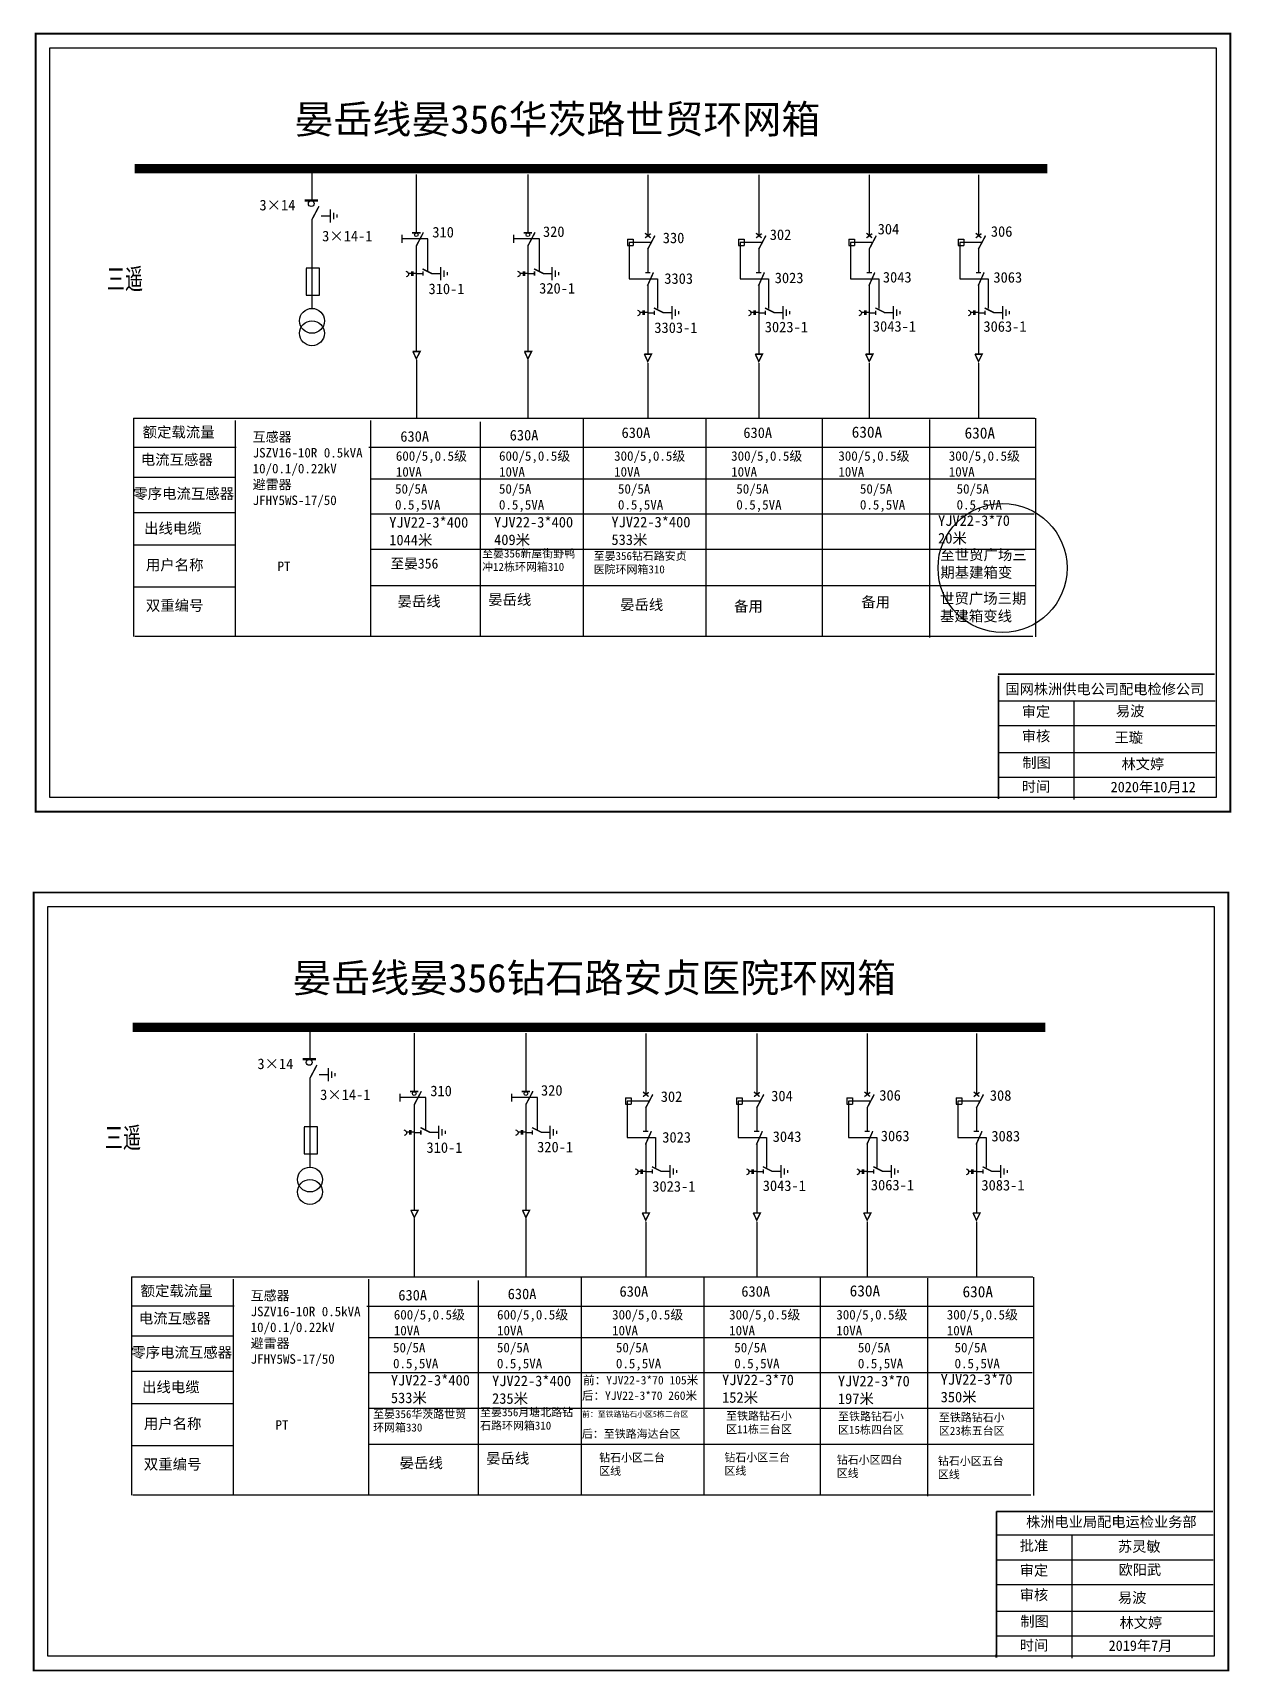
# Model space of a CAD drawing. Extents: x -374 to -258, y -132 to -80.
# Drawn here: x -374.5 to -336.7, y -131.6 to -80 of the extents above; entities that cross this region are included whole.
import ezdxf

# ---------------------------------------------------------------- set-up
doc = ezdxf.new("R2010")
doc.units = 0
doc.header["$LTSCALE"] = 0.774411
doc.linetypes.add('ACAD_ISO02W100', pattern=[15, 12, -3])
doc.linetypes.add('CENTER', pattern=[50.8, 31.75, -6.35, 6.35, -6.35])
doc.layers.get('0').update_dxf_attribs({"linetype": 'CONTINUOUS'})
doc.layers.add('2', color=7, linetype='CONTINUOUS')
doc.layers.add('3', color=7, linetype='CONTINUOUS')
doc.styles.add('hztxt_txtstyle_0.00_0_0', font='simkai.ttf')
doc.styles.add('hztxt_txtstyle_2.70_0_0', font='simkai.ttf', dxfattribs={"height": 2.7})
doc.styles.add('字体', font='', dxfattribs={"height": 2.5})
doc.styles.add('宋体', font='', dxfattribs={"width": 0.65})
doc.styles.get('字体').set_extended_font_data('SimSun')
doc.styles.get('宋体').set_extended_font_data('SimSun')

# ---------------------------------------------------------------- blocks, each defined once
blk = doc.blocks.new('JD')
for points in [[(-2, 0.2), (-2, -0.2), (2, 0.2), (2, -0.2)], [(1, -1.2), (1, -0.8), (-1, -1.2), (-1, -0.8)], [(-0.5, -1.8), (-0.5, -2.2), (0.5, -1.8), (0.5, -2.2)]]:
    blk.add_trace(points)

msp = doc.modelspace()

# ---------------------------------------------------------------- linework, layer by layer
at = {"color": 0}
for p, q in [((-365.689, -84.295), (-365.689, -85.281)), ((-362.393, -84.475), (-362.393, -86.309)), ((-358.878, -84.475), (-358.878, -86.309)), ((-355.101, -84.486), (-355.101, -86.41)), ((-351.604, -84.486), (-351.604, -86.41)), ((-348.125, -84.486), (-348.125, -86.41)), ((-344.682, -84.486), (-344.682, -86.41)), ((-365.684, -85.892), (-365.684, -88.689)), ((-365.389, -85.781), (-365.107, -85.781)), ((-362.393, -86.718), (-362.393, -90.048)), ((-358.878, -86.718), (-358.878, -90.048)), ((-355.741, -86.515), (-355.561, -86.515)), ((-355.741, -86.515), (-355.741, -86.714)), ((-355.741, -86.714), (-355.561, -86.714)), ((-355.561, -86.515), (-355.561, -86.714)), ((-352.243, -86.515), (-352.063, -86.515)), ((-352.243, -86.515), (-352.243, -86.714)), ((-352.243, -86.714), (-352.063, -86.714)), ((-352.063, -86.515), (-352.063, -86.714)), ((-348.764, -86.515), (-348.584, -86.515)), ((-348.764, -86.515), (-348.764, -86.714)), ((-348.764, -86.714), (-348.584, -86.714)), ((-348.584, -86.515), (-348.584, -86.714)), ((-345.321, -86.515), (-345.141, -86.515)), ((-345.321, -86.515), (-345.321, -86.714)), ((-345.321, -86.714), (-345.141, -86.714)), ((-345.141, -86.515), (-345.141, -86.714)), ((-355.101, -86.819), (-355.101, -87.562)), ((-351.604, -86.819), (-351.604, -87.562)), ((-348.125, -86.819), (-348.125, -87.562)), ((-344.682, -86.819), (-344.682, -87.562)), ((-362.393, -87.602), (-362.186, -87.602)), ((-361.915, -87.596), (-361.633, -87.596)), ((-358.878, -87.602), (-358.67, -87.602)), ((-358.4, -87.596), (-358.117, -87.596)), ((-355.101, -87.933), (-355.101, -90.125)), ((-351.604, -87.933), (-351.604, -90.125)), ((-348.125, -87.933), (-348.125, -90.125)), ((-344.682, -87.933), (-344.682, -90.125)), ((-355.101, -88.833), (-354.894, -88.833)), ((-354.623, -88.827), (-354.341, -88.827)), ((-351.604, -88.833), (-351.397, -88.833)), ((-351.126, -88.827), (-350.844, -88.827)), ((-348.125, -88.833), (-347.917, -88.833)), ((-347.647, -88.827), (-347.364, -88.827)), ((-344.682, -88.833), (-344.474, -88.833)), ((-344.204, -88.827), (-343.921, -88.827)), ((-368.071, -93.078), (-371.282, -93.078)), ((-368.083, -94.023), (-371.294, -94.023)), ((-368.083, -95.137), (-371.294, -95.137)), ((-368.095, -96.155), (-371.306, -96.155)), ((-368.083, -97.477), (-371.295, -97.477)), ((-365.753, -111.349), (-365.753, -112.335)), ((-362.457, -111.529), (-362.457, -113.363)), ((-358.942, -111.529), (-358.942, -113.363)), ((-355.165, -111.54), (-355.165, -113.464)), ((-351.668, -111.54), (-351.668, -113.464)), ((-348.189, -111.54), (-348.189, -113.464)), ((-344.745, -111.54), (-344.745, -113.464)), ((-365.748, -112.946), (-365.748, -115.743)), ((-365.453, -112.835), (-365.171, -112.835)), ((-362.457, -113.772), (-362.457, -117.102)), ((-358.942, -113.772), (-358.942, -117.102)), ((-355.804, -113.569), (-355.625, -113.569)), ((-355.804, -113.569), (-355.804, -113.768)), ((-355.804, -113.768), (-355.625, -113.768)), ((-355.625, -113.569), (-355.625, -113.768)), ((-355.165, -113.873), (-355.165, -114.616)), ((-352.307, -113.569), (-352.127, -113.569)), ((-352.307, -113.569), (-352.307, -113.768)), ((-352.307, -113.768), (-352.127, -113.768)), ((-352.127, -113.569), (-352.127, -113.768)), ((-351.668, -113.873), (-351.668, -114.616)), ((-348.828, -113.569), (-348.648, -113.569)), ((-348.828, -113.569), (-348.828, -113.768)), ((-348.828, -113.768), (-348.648, -113.768)), ((-348.648, -113.569), (-348.648, -113.768)), ((-348.189, -113.873), (-348.189, -114.616)), ((-345.385, -113.569), (-345.205, -113.569)), ((-345.385, -113.569), (-345.385, -113.768)), ((-345.385, -113.768), (-345.205, -113.768)), ((-345.205, -113.569), (-345.205, -113.768)), ((-344.745, -113.873), (-344.745, -114.616)), ((-362.457, -114.656), (-362.25, -114.656)), ((-361.979, -114.65), (-361.697, -114.65)), ((-358.942, -114.656), (-358.734, -114.656)), ((-358.464, -114.65), (-358.181, -114.65)), ((-355.165, -114.987), (-355.165, -117.179)), ((-351.668, -114.987), (-351.668, -117.179)), ((-348.189, -114.987), (-348.189, -117.179)), ((-344.745, -114.987), (-344.745, -117.179)), ((-355.165, -115.887), (-354.958, -115.887)), ((-354.687, -115.881), (-354.405, -115.881)), ((-351.668, -115.887), (-351.46, -115.887)), ((-351.19, -115.881), (-350.908, -115.881)), ((-348.189, -115.887), (-347.981, -115.887)), ((-347.71, -115.881), (-347.428, -115.881)), ((-344.745, -115.887), (-344.538, -115.887)), ((-344.267, -115.881), (-343.985, -115.881)), ((-368.135, -120.132), (-371.346, -120.132)), ((-368.147, -121.077), (-371.358, -121.077)), ((-368.147, -122.191), (-371.358, -122.191)), ((-368.159, -123.208), (-371.37, -123.208)), ((-368.147, -124.531), (-371.359, -124.531))]:
    msp.add_line(p, q, dxfattribs=at)
at = {"color": 0, "linetype": 'ACAD_ISO02W100'}
for p, q in [((-355.012, -86.619), (-355.683, -86.619)), ((-355.683, -86.619), (-355.683, -87.762)), ((-351.514, -86.619), (-352.186, -86.619)), ((-352.186, -86.619), (-352.186, -87.762)), ((-348.035, -86.619), (-348.707, -86.619)), ((-348.707, -86.619), (-348.707, -87.762)), ((-344.592, -86.619), (-345.264, -86.619)), ((-345.264, -86.619), (-345.264, -87.762)), ((-355.683, -87.762), (-354.797, -87.762)), ((-354.797, -87.762), (-354.797, -88.705)), ((-352.186, -87.762), (-351.3, -87.762)), ((-351.3, -87.762), (-351.3, -88.705)), ((-348.707, -87.762), (-347.82, -87.762)), ((-347.82, -87.762), (-347.82, -88.705)), ((-345.264, -87.762), (-344.377, -87.762)), ((-344.377, -87.762), (-344.377, -88.705)), ((-355.075, -113.673), (-355.747, -113.673)), ((-355.747, -113.673), (-355.747, -114.816)), ((-351.578, -113.673), (-352.25, -113.673)), ((-352.25, -113.673), (-352.25, -114.816)), ((-348.099, -113.673), (-348.771, -113.673)), ((-348.771, -113.673), (-348.771, -114.816)), ((-344.656, -113.673), (-345.327, -113.673)), ((-345.327, -113.673), (-345.327, -114.816)), ((-355.747, -114.816), (-354.861, -114.816)), ((-354.861, -114.816), (-354.861, -115.759)), ((-352.25, -114.816), (-351.364, -114.816)), ((-351.364, -114.816), (-351.364, -115.759)), ((-348.771, -114.816), (-347.884, -114.816)), ((-347.884, -114.816), (-347.884, -115.759)), ((-345.327, -114.816), (-344.441, -114.816)), ((-344.441, -114.816), (-344.441, -115.759))]:
    msp.add_line(p, q, dxfattribs=at)
at = {"color": 0, "linetype": 'CENTER'}
for p, q in [((-362.392, -90.317), (-362.392, -92.158)), ((-358.877, -90.317), (-358.877, -92.158)), ((-355.1, -90.42), (-355.1, -92.149)), ((-351.603, -90.42), (-351.603, -92.149)), ((-348.123, -90.42), (-348.123, -92.149)), ((-344.68, -90.42), (-344.68, -92.149)), ((-362.456, -117.371), (-362.456, -119.212)), ((-358.94, -117.371), (-358.94, -119.212)), ((-355.164, -117.474), (-355.164, -119.202)), ((-351.667, -117.474), (-351.667, -119.202)), ((-348.187, -117.474), (-348.187, -119.202)), ((-344.744, -117.474), (-344.744, -119.202))]:
    msp.add_line(p, q, dxfattribs=at)
at = {"color": 0, "linetype": 'Continuous'}
for p, q in [((-371.301, -92.154), (-342.902, -92.154)), ((-371.289, -99.037), (-371.289, -92.154)), ((-368.1, -92.228), (-368.1, -99.036)), ((-363.838, -92.228), (-363.838, -99.036)), ((-360.382, -92.274), (-360.382, -99.032)), ((-357.134, -92.167), (-357.134, -99.035)), ((-353.266, -92.167), (-353.266, -99.035)), ((-349.606, -92.172), (-349.606, -99.04)), ((-346.226, -92.195), (-346.226, -99.063)), ((-342.885, -92.159), (-342.885, -99.042)), ((-363.889, -93.073), (-342.893, -93.073)), ((-363.838, -94.062), (-342.885, -94.062)), ((-363.838, -95.167), (-342.92, -95.167)), ((-363.838, -96.286), (-342.863, -96.286)), ((-363.838, -97.424), (-342.893, -97.424)), ((-342.966, -99.037), (-371.266, -99.037)), ((-344.048, -101.065), (-337.222, -101.065)), ((-341.679, -101.049), (-341.679, -104.167)), ((-344.048, -101.843), (-337.222, -101.843)), ((-344.048, -102.691), (-337.222, -102.691)), ((-344.048, -103.468), (-337.222, -103.468)), ((-371.365, -119.208), (-342.966, -119.208)), ((-371.352, -126.091), (-371.352, -119.208)), ((-357.198, -119.221), (-357.198, -126.089)), ((-353.33, -119.221), (-353.33, -126.089)), ((-349.67, -119.226), (-349.67, -126.094)), ((-342.949, -119.213), (-342.949, -126.095)), ((-368.164, -119.282), (-368.164, -126.09)), ((-363.901, -119.282), (-363.901, -126.09)), ((-360.446, -119.328), (-360.446, -126.086)), ((-346.29, -119.249), (-346.29, -126.117)), ((-363.953, -120.127), (-342.957, -120.127)), ((-363.901, -121.116), (-342.949, -121.116)), ((-363.901, -122.22), (-342.984, -122.22)), ((-363.901, -123.34), (-342.927, -123.34)), ((-363.901, -124.478), (-342.957, -124.478)), ((-343.03, -126.091), (-371.33, -126.091)), ((-344.112, -127.34), (-337.286, -127.34)), ((-341.743, -127.34), (-341.743, -131.221)), ((-344.112, -128.119), (-337.286, -128.119)), ((-344.112, -128.897), (-337.286, -128.897)), ((-344.112, -129.745), (-337.286, -129.745)), ((-344.112, -130.522), (-337.286, -130.522))]:
    msp.add_line(p, q, dxfattribs=at)
at = {"color": 0, "linetype": 'Continuous', "const_width": 0.0547}
for points in [[(-374.387, -80.041), (-336.743, -80.041), (-336.743, -104.552), (-374.387, -104.552)], [(-374.451, -107.095), (-336.807, -107.095), (-336.807, -131.606), (-374.451, -131.606)]]:
    msp.add_lwpolyline(points, close=True, dxfattribs=at)
at = {"color": 0, "linetype": 'Continuous'}
for points in [[(-373.945, -80.484), (-337.185, -80.484), (-337.185, -104.109), (-373.945, -104.109)], [(-374.008, -107.538), (-337.249, -107.538), (-337.249, -131.163), (-374.008, -131.163)]]:
    msp.add_lwpolyline(points, close=True, dxfattribs=at)
at = {"color": 0}
for points, const_width in [([(-371.266, -84.295), (-342.512, -84.295)], 0.3), ([(-365.914, -85.295), (-365.494, -85.295)], 0.0713), ([(-365.684, -85.903), (-365.459, -85.477)], 0.0449), ([(-362.526, -86.315), (-362.261, -86.315)], 0.0449), ([(-362.393, -86.729), (-362.169, -86.303)], 0.0449), ([(-359.01, -86.315), (-358.745, -86.315)], 0.0449), ([(-358.878, -86.729), (-358.653, -86.303)], 0.0449), ([(-355.187, -86.477), (-355.004, -86.341)], 0.0449), ([(-355.185, -86.328), (-355.009, -86.474)], 0.0449), ([(-355.101, -86.831), (-354.877, -86.405)], 0.0449), ([(-351.689, -86.477), (-351.507, -86.341)], 0.0449), ([(-351.688, -86.328), (-351.512, -86.474)], 0.0449), ([(-351.604, -86.831), (-351.379, -86.405)], 0.0449), ([(-348.21, -86.477), (-348.028, -86.341)], 0.0449), ([(-348.209, -86.328), (-348.032, -86.474)], 0.0449), ([(-348.125, -86.831), (-347.9, -86.405)], 0.0449), ([(-344.767, -86.477), (-344.585, -86.341)], 0.0449), ([(-344.765, -86.328), (-344.589, -86.474)], 0.0449), ([(-344.682, -86.831), (-344.457, -86.405)], 0.0449), ([(-362.198, -87.452), (-361.898, -87.602)], 0.0449), ([(-362.186, -87.533), (-362.186, -87.671)], 0.0449), ([(-358.682, -87.452), (-358.382, -87.602)], 0.0449), ([(-358.67, -87.533), (-358.67, -87.671)], 0.0449), ([(-355.182, -87.573), (-355.016, -87.573)], 0.0449), ([(-355.111, -87.988), (-354.922, -87.564)], 0.0449), ([(-351.685, -87.573), (-351.518, -87.573)], 0.0449), ([(-351.613, -87.988), (-351.424, -87.564)], 0.0449), ([(-348.205, -87.573), (-348.039, -87.573)], 0.0449), ([(-348.134, -87.988), (-347.945, -87.564)], 0.0449), ([(-344.762, -87.573), (-344.596, -87.573)], 0.0449), ([(-344.691, -87.988), (-344.502, -87.564)], 0.0449), ([(-354.906, -88.683), (-354.606, -88.833)], 0.0449), ([(-354.894, -88.764), (-354.894, -88.902)], 0.0449), ([(-351.408, -88.683), (-351.109, -88.833)], 0.0449), ([(-351.397, -88.764), (-351.397, -88.902)], 0.0449), ([(-347.929, -88.683), (-347.629, -88.833)], 0.0449), ([(-347.917, -88.764), (-347.917, -88.902)], 0.0449), ([(-344.486, -88.683), (-344.186, -88.833)], 0.0449), ([(-344.474, -88.764), (-344.474, -88.902)], 0.0449), ([(-362.504, -90.055), (-362.275, -90.055), (-362.392, -90.286), (-362.501, -90.051)], 0.0449), ([(-358.988, -90.055), (-358.76, -90.055), (-358.877, -90.286), (-358.986, -90.051)], 0.0449), ([(-355.212, -90.139), (-354.983, -90.139), (-355.1, -90.37), (-355.209, -90.135)], 0.0449), ([(-351.714, -90.139), (-351.486, -90.139), (-351.603, -90.37), (-351.712, -90.135)], 0.0449), ([(-348.235, -90.139), (-348.006, -90.139), (-348.123, -90.37), (-348.232, -90.135)], 0.0449), ([(-344.792, -90.139), (-344.563, -90.139), (-344.68, -90.37), (-344.789, -90.135)], 0.0449), ([(-371.33, -111.349), (-342.576, -111.349)], 0.3), ([(-365.978, -112.349), (-365.557, -112.349)], 0.0713), ([(-365.748, -112.957), (-365.523, -112.531)], 0.0449), ([(-362.59, -113.369), (-362.325, -113.369)], 0.0449), ([(-362.457, -113.783), (-362.233, -113.357)], 0.0449), ([(-359.074, -113.369), (-358.809, -113.369)], 0.0449), ([(-358.942, -113.783), (-358.717, -113.357)], 0.0449), ([(-355.251, -113.531), (-355.068, -113.395)], 0.0449), ([(-355.249, -113.382), (-355.073, -113.528)], 0.0449), ([(-355.165, -113.885), (-354.941, -113.459)], 0.0449), ([(-351.753, -113.531), (-351.571, -113.395)], 0.0449), ([(-351.752, -113.382), (-351.576, -113.528)], 0.0449), ([(-351.668, -113.885), (-351.443, -113.459)], 0.0449), ([(-348.274, -113.531), (-348.091, -113.395)], 0.0449), ([(-348.272, -113.382), (-348.096, -113.528)], 0.0449), ([(-348.189, -113.885), (-347.964, -113.459)], 0.0449), ([(-344.831, -113.531), (-344.648, -113.395)], 0.0449), ([(-344.829, -113.382), (-344.653, -113.528)], 0.0449), ([(-344.745, -113.885), (-344.521, -113.459)], 0.0449), ([(-362.261, -114.506), (-361.962, -114.656)], 0.0449), ([(-362.25, -114.587), (-362.25, -114.725)], 0.0449), ([(-358.746, -114.506), (-358.446, -114.656)], 0.0449), ([(-358.734, -114.587), (-358.734, -114.725)], 0.0449), ([(-355.246, -114.627), (-355.079, -114.627)], 0.0449), ([(-355.174, -115.042), (-354.986, -114.618)], 0.0449), ([(-351.748, -114.627), (-351.582, -114.627)], 0.0449), ([(-351.677, -115.042), (-351.488, -114.618)], 0.0449), ([(-348.269, -114.627), (-348.103, -114.627)], 0.0449), ([(-348.198, -115.042), (-348.009, -114.618)], 0.0449), ([(-344.826, -114.627), (-344.66, -114.627)], 0.0449), ([(-344.755, -115.042), (-344.566, -114.618)], 0.0449), ([(-354.969, -115.737), (-354.67, -115.887)], 0.0449), ([(-354.958, -115.818), (-354.958, -115.956)], 0.0449), ([(-351.472, -115.737), (-351.172, -115.887)], 0.0449), ([(-351.46, -115.818), (-351.46, -115.956)], 0.0449), ([(-347.993, -115.737), (-347.693, -115.887)], 0.0449), ([(-347.981, -115.818), (-347.981, -115.956)], 0.0449), ([(-344.55, -115.737), (-344.25, -115.887)], 0.0449), ([(-344.538, -115.818), (-344.538, -115.956)], 0.0449), ([(-362.568, -117.109), (-362.339, -117.109), (-362.456, -117.34), (-362.565, -117.104)], 0.0449), ([(-359.052, -117.109), (-358.823, -117.109), (-358.94, -117.34), (-359.049, -117.104)], 0.0449), ([(-355.276, -117.193), (-355.047, -117.193), (-355.164, -117.424), (-355.273, -117.188)], 0.0449), ([(-351.778, -117.193), (-351.55, -117.193), (-351.667, -117.424), (-351.776, -117.188)], 0.0449), ([(-348.299, -117.193), (-348.07, -117.193), (-348.187, -117.424), (-348.296, -117.188)], 0.0449), ([(-344.856, -117.193), (-344.627, -117.193), (-344.744, -117.424), (-344.853, -117.188)], 0.0449)]:
    msp.add_lwpolyline(points, dxfattribs=dict(at, const_width=const_width))
for points in [[(-362.846, -86.383), (-362.846, -86.633)], [(-359.331, -86.383), (-359.331, -86.633)], [(-365.862, -87.441), (-365.862, -88.281), (-365.446, -88.281), (-365.446, -87.432), (-365.862, -87.432)], [(-362.544, -87.6), (-362.639, -87.6)], [(-362.544, -87.537), (-362.544, -87.673)], [(-362.502, -87.537), (-362.502, -87.673)], [(-362.394, -87.6), (-362.502, -87.6)], [(-359.029, -87.6), (-359.124, -87.6)], [(-359.029, -87.537), (-359.029, -87.673)], [(-358.987, -87.537), (-358.987, -87.673)], [(-358.878, -87.6), (-358.987, -87.6)], [(-355.253, -88.768), (-355.253, -88.904)], [(-355.21, -88.768), (-355.21, -88.904)], [(-351.755, -88.768), (-351.755, -88.904)], [(-351.713, -88.768), (-351.713, -88.904)], [(-348.276, -88.768), (-348.276, -88.904)], [(-348.234, -88.768), (-348.234, -88.904)], [(-344.833, -88.768), (-344.833, -88.904)], [(-344.791, -88.768), (-344.791, -88.904)], [(-355.253, -88.831), (-355.347, -88.831)], [(-355.102, -88.831), (-355.21, -88.831)], [(-351.755, -88.831), (-351.85, -88.831)], [(-351.604, -88.831), (-351.713, -88.831)], [(-348.276, -88.831), (-348.37, -88.831)], [(-348.125, -88.831), (-348.234, -88.831)], [(-344.833, -88.831), (-344.927, -88.831)], [(-344.682, -88.831), (-344.791, -88.831)], [(-362.91, -113.437), (-362.91, -113.687)], [(-359.395, -113.437), (-359.395, -113.687)], [(-365.926, -114.495), (-365.926, -115.335), (-365.51, -115.335), (-365.51, -114.486), (-365.926, -114.486)], [(-362.608, -114.591), (-362.608, -114.727)], [(-362.566, -114.591), (-362.566, -114.727)], [(-359.093, -114.591), (-359.093, -114.727)], [(-359.051, -114.591), (-359.051, -114.727)], [(-362.608, -114.654), (-362.703, -114.654)], [(-362.458, -114.654), (-362.566, -114.654)], [(-359.093, -114.654), (-359.187, -114.654)], [(-358.942, -114.654), (-359.051, -114.654)], [(-355.316, -115.885), (-355.411, -115.885)], [(-355.316, -115.822), (-355.316, -115.958)], [(-355.274, -115.822), (-355.274, -115.958)], [(-355.166, -115.885), (-355.274, -115.885)], [(-351.819, -115.885), (-351.914, -115.885)], [(-351.819, -115.822), (-351.819, -115.958)], [(-351.777, -115.822), (-351.777, -115.958)], [(-351.668, -115.885), (-351.777, -115.885)], [(-348.34, -115.885), (-348.434, -115.885)], [(-348.34, -115.822), (-348.34, -115.958)], [(-348.298, -115.822), (-348.298, -115.958)], [(-348.189, -115.885), (-348.298, -115.885)], [(-344.897, -115.885), (-344.991, -115.885)], [(-344.897, -115.822), (-344.897, -115.958)], [(-344.855, -115.822), (-344.855, -115.958)], [(-344.746, -115.885), (-344.855, -115.885)]]:
    msp.add_lwpolyline(points, dxfattribs=at)
at = {"color": 0, "linetype": 'ACAD_ISO02W100'}
for points in [[(-362.025, -87.531), (-362.025, -86.508), (-362.846, -86.508)], [(-358.51, -87.531), (-358.51, -86.508), (-359.331, -86.508)], [(-362.089, -114.585), (-362.089, -113.562), (-362.91, -113.562)], [(-358.573, -114.585), (-358.573, -113.562), (-359.395, -113.562)]]:
    msp.add_lwpolyline(points, dxfattribs=at)
at = {"color": 0}
for points in [[(-362.72, -87.523, -0.877934), (-362.716, -87.705)], [(-359.204, -87.523, -0.877934), (-359.201, -87.705)], [(-355.428, -88.754, -0.877934), (-355.424, -88.936)], [(-351.93, -88.754, -0.877934), (-351.927, -88.936)], [(-348.451, -88.754, -0.877934), (-348.447, -88.936)], [(-345.008, -88.754, -0.877934), (-345.004, -88.936)], [(-362.784, -114.577, -0.877934), (-362.78, -114.759)], [(-359.268, -114.577, -0.877934), (-359.264, -114.759)], [(-355.492, -115.808, -0.877934), (-355.488, -115.99)], [(-351.994, -115.808, -0.877934), (-351.991, -115.99)], [(-348.515, -115.808, -0.877934), (-348.511, -115.99)], [(-345.072, -115.808, -0.877934), (-345.068, -115.99)]]:
    msp.add_lwpolyline(points, format="xyb", dxfattribs=at)
at = {"color": 0, "linetype": 'Continuous', "const_width": 0.0547}
for points in [[(-344.063, -100.22), (-337.238, -100.22)], [(-344.048, -100.263), (-344.052, -104.154)], [(-344.112, -126.598), (-344.116, -131.208)], [(-344.112, -126.598), (-337.286, -126.598)]]:
    msp.add_lwpolyline(points, dxfattribs=at)
at = {"color": 0}
for centre, radius in [((-365.704, -85.396), 0.0914), ((-362.393, -86.378), 0.0576), ((-358.878, -86.378), 0.0576), ((-365.768, -112.45), 0.0914), ((-362.457, -113.432), 0.0576), ((-358.942, -113.432), 0.0576)]:
    msp.add_circle(centre, radius, dxfattribs=at)
at = {"color": 1, "linetype": 'Continuous'}
msp.add_circle((-343.922, -96.875), 2.033, dxfattribs=at)
at = {"layer": '2', "color": 0}
for centre in [(-365.681, -89.089), (-365.681, -89.481), (-365.745, -116.142), (-365.745, -116.534)]:
    msp.add_circle(centre, 0.392, dxfattribs=at)

# ---------------------------------------------------------------- block references
at = {"color": 0, "zscale": 0.104839657637854, "rotation": 90}
for p, xscale, yscale in [((-365.103, -85.789), 0.1048396576378465, 0.1048396576378465), ((-361.629, -87.604), 0.1048396576378465, 0.1048396576378465), ((-358.113, -87.604), 0.1048396576378465, 0.1048396576378465), ((-354.337, -88.835), 0.1048396576378465, 0.1048396576378465), ((-350.84, -88.835), 0.1048396576378465, 0.1048396576378465), ((-347.36, -88.835), 0.1048396576378465, 0.1048396576378465), ((-343.917, -88.835), 0.1048396576378465, 0.1048396576378465), ((-365.167, -112.843), 0.1048396576378536, 0.1048396576378536), ((-361.693, -114.658), 0.1048396576378536, 0.1048396576378536), ((-358.177, -114.658), 0.1048396576378536, 0.1048396576378536), ((-354.401, -115.889), 0.1048396576378536, 0.1048396576378536), ((-350.903, -115.889), 0.1048396576378536, 0.1048396576378536), ((-347.424, -115.889), 0.1048396576378536, 0.1048396576378536), ((-343.981, -115.889), 0.1048396576378536, 0.1048396576378536)]:
    msp.add_blockref('JD', p, dxfattribs=dict(at, xscale=xscale, yscale=yscale))

# ---------------------------------------------------------------- texts
at = {"color": 0, "linetype": 'Continuous', "style": 'hztxt_txtstyle_2.70_0_0'}
for s, p in [('3×14', (-367.335, -85.609)), ('310', (-361.888, -86.462)), ('320', (-358.402, -86.445)), ('304', (-347.856, -86.365)), ('306', (-344.289, -86.44)), ('3×14-1', (-365.36, -86.584)), ('330', (-354.627, -86.642)), ('302', (-351.256, -86.541)), ('3303', (-354.579, -87.923)), ('3023', (-351.099, -87.902)), ('3043', (-347.692, -87.881)), ('3063', (-344.209, -87.886)), ('310-1', (-362.008, -88.247)), ('320-1', (-358.522, -88.229)), ('3303-1', (-354.893, -89.47)), ('3023-1', (-351.413, -89.449)), ('3043-1', (-348.007, -89.428)), ('3063-1', (-344.524, -89.433)), ('3×14', (-367.399, -112.663)), ('3×14-1', (-365.423, -113.637)), ('310', (-361.952, -113.516)), ('320', (-358.465, -113.498)), ('302', (-354.691, -113.696)), ('304', (-351.211, -113.675)), ('306', (-347.804, -113.654)), ('308', (-344.321, -113.659)), ('310-1', (-362.072, -115.301)), ('320-1', (-358.586, -115.283)), ('3023', (-354.643, -114.977)), ('3043', (-351.163, -114.956)), ('3063', (-347.756, -114.935)), ('3083', (-344.273, -114.94)), ('3023-1', (-354.957, -116.524)), ('3043-1', (-351.477, -116.503)), ('3063-1', (-348.07, -116.482)), ('3083-1', (-344.587, -116.487))]:
    msp.add_text(s, height=0.3328, dxfattribs=at).set_placement(p)
at = {"color": 0, "linetype": 'Continuous', "attachment_point": 1}
for s, insert, char_height, width, style in [('晏岳线晏356华茨路世贸环网箱', (-366.234, -82.287), 0.9, 27.16927, '字体'), ('{\\fSimSun|b0|i0|c134|p2;额定载流量}', (-371.017, -92.428), 0.33282, 5.36557, 'hztxt_txtstyle_2.70_0_0'), ('\\A1;{\\fSimSun|b0|i0|c134|p2;互感器\\PJSZV16-10R 0.5kVA\\P10/0.1/0.22kV\\P避雷器\\PJFHY5WS-17/50}', (-367.55, -92.595), 0.29954, 5.52338, 'hztxt_txtstyle_2.70_0_0'), ('{\\fSimSun|b0|i0|c134|p2;630A}', (-362.897, -92.564), 0.33282, 5.36557, 'hztxt_txtstyle_2.70_0_0'), ('{\\fSimSun|b0|i0|c134|p2;630A}', (-359.451, -92.524), 0.33282, 5.36557, 'hztxt_txtstyle_2.70_0_0'), ('{\\fSimSun|b0|i0|c134|p2;630A}', (-355.926, -92.446), 0.33282, 5.36557, 'hztxt_txtstyle_2.70_0_0'), ('{\\fSimSun|b0|i0|c134|p2;630A}', (-352.088, -92.446), 0.33282, 5.36557, 'hztxt_txtstyle_2.70_0_0'), ('{\\fSimSun|b0|i0|c134|p2;630A}', (-348.674, -92.418), 0.35272, 2.83619, 'hztxt_txtstyle_0.00_0_0'), ('{\\fSimSun|b0|i0|c134|p2;630A}', (-345.118, -92.446), 0.35272, 2.83619, 'hztxt_txtstyle_0.00_0_0'), ('{\\fSimSun|b0|i0|c134|p2;电流互感器}', (-371.075, -93.293), 0.33282, 5.36557, 'hztxt_txtstyle_2.70_0_0'), ('\\A1;{\\fSimSun|b0|i0|c134|p2;600/5,0.5级\\P10VA}', (-363.038, -93.197), 0.29954, 5.52338, 'hztxt_txtstyle_2.70_0_0'), ('\\A1;{\\fSimSun|b0|i0|c134|p2;600/5,0.5级\\P10VA}', (-359.786, -93.197), 0.29954, 5.52338, 'hztxt_txtstyle_2.70_0_0'), ('\\A1;{\\fSimSun|b0|i0|c134|p2;300/5,0.5级\\P10VA}', (-356.16, -93.197), 0.29954, 5.52338, 'hztxt_txtstyle_2.70_0_0'), ('\\A1;{\\fSimSun|b0|i0|c134|p2;300/5,0.5级\\P10VA}', (-352.472, -93.197), 0.29954, 5.52338, 'hztxt_txtstyle_2.70_0_0'), ('\\A1;{\\fSimSun|b0|i0|c134|p2;300/5,0.5级\\P10VA}', (-349.095, -93.197), 0.29954, 5.52338, 'hztxt_txtstyle_2.70_0_0'), ('\\A1;{\\fSimSun|b0|i0|c134|p2;300/5,0.5级\\P10VA}', (-345.615, -93.197), 0.29954, 5.52338, 'hztxt_txtstyle_2.70_0_0'), ('{\\fSimSun|b0|i0|c134|p2;零序电流互感器}', (-371.311, -94.366), 0.33282, 5.36557, 'hztxt_txtstyle_2.70_0_0'), ('{\\fSimSun|b0|i0|c134|p2;50/5A\\P0.5,5VA}', (-363.062, -94.234), 0.29954, 5.36557, 'hztxt_txtstyle_2.70_0_0'), ('{\\fSimSun|b0|i0|c134|p2;50/5A\\P0.5,5VA}', (-359.789, -94.234), 0.29954, 5.36557, 'hztxt_txtstyle_2.70_0_0'), ('{\\fSimSun|b0|i0|c134|p2;50/5A\\P0.5,5VA}', (-356.039, -94.234), 0.29954, 5.36557, 'hztxt_txtstyle_2.70_0_0'), ('{\\fSimSun|b0|i0|c134|p2;50/5A\\P0.5,5VA}', (-352.31, -94.234), 0.29954, 5.36557, 'hztxt_txtstyle_2.70_0_0'), ('{\\fSimSun|b0|i0|c134|p2;50/5A\\P0.5,5VA}', (-348.415, -94.234), 0.29954, 5.36557, 'hztxt_txtstyle_2.70_0_0'), ('{\\fSimSun|b0|i0|c134|p2;50/5A\\P0.5,5VA}', (-345.369, -94.234), 0.29954, 5.36557, 'hztxt_txtstyle_2.70_0_0'), ('{\\fSimSun|b0|i0|c134|p2;出线电缆}', (-370.971, -95.458), 0.33282, 5.36557, 'hztxt_txtstyle_2.70_0_0'), ('{\\fSimSun|b0|i0|c134|p2;YJV22-3*400\\P1044米}', (-363.246, -95.271), 0.33282, 5.36557, 'hztxt_txtstyle_2.70_0_0'), ('{\\fSimSun|b0|i0|c134|p2;YJV22-3*400\\P409米}', (-359.942, -95.265), 0.33282, 5.36557, 'hztxt_txtstyle_2.70_0_0'), ('{\\fSimSun|b0|i0|c134|p2;YJV22-3*400\\P533米}', (-356.245, -95.262), 0.33282, 5.36557, 'hztxt_txtstyle_2.70_0_0'), ('{\\fSimSun|b0|i0|c134|p2;YJV22-3*70\\P20米}', (-345.953, -95.215), 0.33282, 5.36557, 'hztxt_txtstyle_2.70_0_0'), ('{\\fSimSun|b0|i0|c134|p2;至晏356新屋街野鸭冲12栋环网箱310}', (-360.32, -96.292), 0.25295, 3.15275, 'hztxt_txtstyle_2.70_0_0'), ('{\\fSimSun|b0|i0|c134|p2;至晏356钻石路安贞医院环网箱310}', (-356.805, -96.37), 0.25295, 3.15275, 'hztxt_txtstyle_2.70_0_0'), ('{\\fSimSun|b0|i0|c134|p2;\\C256;至世贸广场三期基建箱变}', (-345.883, -96.294), 0.33282, 3.08221, 'hztxt_txtstyle_2.70_0_0'), ('{\\fSimSun|b0|i0|c134|p2;用户名称}', (-370.914, -96.612), 0.33282, 5.36557, 'hztxt_txtstyle_2.70_0_0'), ('{\\fSimSun|b0|i0|c134|p2;PT}', (-366.766, -96.672), 0.30072, 2.33958, 'hztxt_txtstyle_0.00_0_0'), ('{\\fSimSun|b0|i0|c134|p2;至晏356}', (-363.206, -96.577), 0.31618, 3.43142, 'hztxt_txtstyle_2.70_0_0'), ('{\\fSimSun|b0|i0|c134|p2;双重编号}', (-370.914, -97.89), 0.33282, 5.36557, 'hztxt_txtstyle_2.70_0_0'), ('{\\fSimSun|b0|i0|c134|p2;晏岳线}', (-362.988, -97.757), 0.33282, 3.08221, 'hztxt_txtstyle_2.70_0_0'), ('{\\fSimSun|b0|i0|c134|p2;晏岳线}', (-360.131, -97.705), 0.33282, 3.08221, 'hztxt_txtstyle_2.70_0_0'), ('{\\fSimSun|b0|i0|c134|p2;晏岳线}', (-355.972, -97.866), 0.33282, 3.08221, 'hztxt_txtstyle_2.70_0_0'), ('{\\fSimSun|b0|i0|c134|p2;备用}', (-352.382, -97.916), 0.33282, 3.08221, 'hztxt_txtstyle_2.70_0_0'), ('{\\fSimSun|b0|i0|c134|p2;备用}', (-348.372, -97.782), 0.33282, 3.08221, 'hztxt_txtstyle_2.70_0_0'), ('{\\fSimSun|b0|i0|c134|p2;\\C256;世贸广场三期基建箱变线}', (-345.891, -97.668), 0.33282, 3.08221, 'hztxt_txtstyle_2.70_0_0'), ('国网株洲供电公司配电检修公司', (-343.832, -100.526), 0.32832, 8.97604, '字体'), ('易波', (-340.347, -101.217), 0.3283, 2.56763, '字体'), ('\\f\uffbfﾬￌﾣﾤ_GB2312|b0|i0|c134|p49;审定', (-343.315, -101.236), 0.32832, 2.56763, '字体'), ('\\f\uffbfﾬￌﾣﾤ_GB2312|b0|i0|c134|p49;审核', (-343.315, -102.009), 0.32832, 2.56763, '字体'), ('王璇', (-340.393, -102.05), 0.3283, 2.56763, '字体'), ('\\f\uffbfﾬￌﾣﾤ_GB2312|b0|i0|c134|p49;制图', (-343.297, -102.843), 0.32832, 2.56763, '字体'), ('林文婷', (-340.172, -102.887), 0.3283, 2.56763, '字体'), ('\\f\uffbfﾬￌﾣﾤ_GB2312|b0|i0|c134|p49;时间', (-343.315, -103.596), 0.32832, 2.56763, '字体'), ('2020年10月12', (-340.516, -103.61), 0.3283, 4.80244, '字体'), ('晏岳线晏356钻石路安贞医院环网箱', (-366.298, -109.341), 0.9, 27.16927, '字体'), ('{\\fSimSun|b0|i0|c134|p2;额定载流量}', (-371.081, -119.481), 0.33282, 5.36557, 'hztxt_txtstyle_2.70_0_0'), ('\\A1;{\\fSimSun|b0|i0|c134|p2;互感器\\PJSZV16-10R 0.5kVA\\P10/0.1/0.22kV\\P避雷器\\PJFHY5WS-17/50}', (-367.614, -119.649), 0.29954, 5.52338, 'hztxt_txtstyle_2.70_0_0'), ('{\\fSimSun|b0|i0|c134|p2;630A}', (-362.96, -119.618), 0.33282, 5.36557, 'hztxt_txtstyle_2.70_0_0'), ('{\\fSimSun|b0|i0|c134|p2;630A}', (-359.514, -119.578), 0.33282, 5.36557, 'hztxt_txtstyle_2.70_0_0'), ('{\\fSimSun|b0|i0|c134|p2;630A}', (-355.99, -119.5), 0.33282, 5.36557, 'hztxt_txtstyle_2.70_0_0'), ('{\\fSimSun|b0|i0|c134|p2;630A}', (-352.152, -119.5), 0.33282, 5.36557, 'hztxt_txtstyle_2.70_0_0'), ('{\\fSimSun|b0|i0|c134|p2;630A}', (-348.738, -119.472), 0.35272, 2.83619, 'hztxt_txtstyle_0.00_0_0'), ('{\\fSimSun|b0|i0|c134|p2;630A}', (-345.182, -119.5), 0.35272, 2.83619, 'hztxt_txtstyle_0.00_0_0'), ('\\A1;{\\fSimSun|b0|i0|c134|p2;600/5,0.5级\\P10VA}', (-363.102, -120.251), 0.29954, 5.52338, 'hztxt_txtstyle_2.70_0_0'), ('\\A1;{\\fSimSun|b0|i0|c134|p2;600/5,0.5级\\P10VA}', (-359.849, -120.251), 0.29954, 5.52338, 'hztxt_txtstyle_2.70_0_0'), ('\\A1;{\\fSimSun|b0|i0|c134|p2;300/5,0.5级\\P10VA}', (-356.224, -120.251), 0.29954, 5.52338, 'hztxt_txtstyle_2.70_0_0'), ('\\A1;{\\fSimSun|b0|i0|c134|p2;300/5,0.5级\\P10VA}', (-352.536, -120.251), 0.29954, 5.52338, 'hztxt_txtstyle_2.70_0_0'), ('\\A1;{\\fSimSun|b0|i0|c134|p2;300/5,0.5级\\P10VA}', (-349.159, -120.251), 0.29954, 5.52338, 'hztxt_txtstyle_2.70_0_0'), ('\\A1;{\\fSimSun|b0|i0|c134|p2;300/5,0.5级\\P10VA}', (-345.678, -120.251), 0.29954, 5.52338, 'hztxt_txtstyle_2.70_0_0'), ('{\\fSimSun|b0|i0|c134|p2;电流互感器}', (-371.138, -120.347), 0.33282, 5.36557, 'hztxt_txtstyle_2.70_0_0'), ('{\\fSimSun|b0|i0|c134|p2;50/5A\\P0.5,5VA}', (-363.126, -121.288), 0.29954, 5.36557, 'hztxt_txtstyle_2.70_0_0'), ('{\\fSimSun|b0|i0|c134|p2;50/5A\\P0.5,5VA}', (-359.853, -121.288), 0.29954, 5.36557, 'hztxt_txtstyle_2.70_0_0'), ('{\\fSimSun|b0|i0|c134|p2;50/5A\\P0.5,5VA}', (-356.103, -121.288), 0.29954, 5.36557, 'hztxt_txtstyle_2.70_0_0'), ('{\\fSimSun|b0|i0|c134|p2;50/5A\\P0.5,5VA}', (-352.374, -121.288), 0.29954, 5.36557, 'hztxt_txtstyle_2.70_0_0'), ('{\\fSimSun|b0|i0|c134|p2;50/5A\\P0.5,5VA}', (-348.479, -121.288), 0.29954, 5.36557, 'hztxt_txtstyle_2.70_0_0'), ('{\\fSimSun|b0|i0|c134|p2;50/5A\\P0.5,5VA}', (-345.433, -121.288), 0.29954, 5.36557, 'hztxt_txtstyle_2.70_0_0'), ('{\\fSimSun|b0|i0|c134|p2;零序电流互感器}', (-371.375, -121.42), 0.33282, 5.36557, 'hztxt_txtstyle_2.70_0_0'), ('{\\fSimSun|b0|i0|c134|p2;YJV22-3*400\\P533米}', (-363.194, -122.298), 0.33282, 5.36557, 'hztxt_txtstyle_2.70_0_0'), ('{\\fSimSun|b0|i0|c134|p2;YJV22-3*400\\P235米}', (-360.006, -122.319), 0.33282, 5.36557, 'hztxt_txtstyle_2.70_0_0'), ('{\\fSimSun|b0|i0|c134|p2;前：YJV22-3*70 105米}', (-357.136, -122.33), 0.26626, 4.16201, 'hztxt_txtstyle_2.70_0_0'), ('{\\fSimSun|b0|i0|c134|p2;YJV22-3*70\\P152米}', (-352.759, -122.287), 0.33282, 5.36557, 'hztxt_txtstyle_2.70_0_0'), ('{\\fSimSun|b0|i0|c134|p2;YJV22-3*70\\P197米}', (-349.109, -122.325), 0.33282, 5.36557, 'hztxt_txtstyle_2.70_0_0'), ('{\\fSimSun|b0|i0|c134|p2;YJV22-3*70\\P350米}', (-345.871, -122.273), 0.33282, 5.36557, 'hztxt_txtstyle_2.70_0_0'), ('{\\fSimSun|b0|i0|c134|p2;出线电缆}', (-371.035, -122.512), 0.33282, 5.36557, 'hztxt_txtstyle_2.70_0_0'), ('{\\fSimSun|b0|i0|c134|p2;后：YJV22-3*70 260米}', (-357.173, -122.817), 0.26626, 4.16201, 'hztxt_txtstyle_2.70_0_0'), ('{\\fSimSun|b0|i0|c134|p2;至晏356华茨路世贸环网箱330}', (-363.754, -123.406), 0.25295, 3.15275, 'hztxt_txtstyle_2.70_0_0'), ('{\\fSimSun|b0|i0|c134|p2;至晏356月塘北路钻石路环网箱310}', (-360.384, -123.346), 0.25295, 3.15275, 'hztxt_txtstyle_2.70_0_0'), ('{\\fSimSun|b0|i0|c134|p2;用户名称}', (-370.978, -123.666), 0.33282, 5.36557, 'hztxt_txtstyle_2.70_0_0'), ('{\\fSimSun|b0|i0|c134|p2;PT}', (-366.83, -123.726), 0.30072, 2.33958, 'hztxt_txtstyle_0.00_0_0'), ('{\\fSimSun|b0|i0|c134|p2;前：至铁路钻石小区5栋二台区}', (-357.17, -123.444), 0.17706, 3.3839, 'hztxt_txtstyle_2.70_0_0'), ('{\\fSimSun|b0|i0|c134|p2;至铁路钻石小区11栋三台区}', (-352.632, -123.462), 0.25295, 2.33801, 'hztxt_txtstyle_2.70_0_0'), ('{\\fSimSun|b0|i0|c134|p2;至铁路钻石小区15栋四台区}', (-349.103, -123.478), 0.25295, 2.33801, 'hztxt_txtstyle_2.70_0_0'), ('{\\fSimSun|b0|i0|c134|p2;至铁路钻石小区23栋五台区}', (-345.927, -123.511), 0.25295, 2.33801, 'hztxt_txtstyle_2.70_0_0'), ('{\\fSimSun|b0|i0|c134|p2;后：至铁路海达台区}', (-357.177, -124.028), 0.25295, 4.83414, 'hztxt_txtstyle_2.70_0_0'), ('{\\fSimSun|b0|i0|c134|p2;双重编号}', (-370.978, -124.944), 0.33282, 5.36557, 'hztxt_txtstyle_2.70_0_0'), ('{\\fSimSun|b0|i0|c134|p2;晏岳线}', (-362.92, -124.902), 0.33282, 3.08221, 'hztxt_txtstyle_2.70_0_0'), ('{\\fSimSun|b0|i0|c134|p2;晏岳线}', (-360.195, -124.759), 0.33282, 3.08221, 'hztxt_txtstyle_2.70_0_0'), ('{\\fSimSun|b0|i0|c134|p2;钻石小区二台区线}', (-356.632, -124.776), 0.25295, 2.33801, 'hztxt_txtstyle_2.70_0_0'), ('{\\fSimSun|b0|i0|c134|p2;钻石小区三台区线}', (-352.685, -124.769), 0.25295, 2.33801, 'hztxt_txtstyle_2.70_0_0'), ('{\\fSimSun|b0|i0|c134|p2;钻石小区四台区线}', (-349.145, -124.847), 0.25295, 2.33801, 'hztxt_txtstyle_2.70_0_0'), ('{\\fSimSun|b0|i0|c134|p2;钻石小区五台区线}', (-345.959, -124.883), 0.25295, 2.33801, 'hztxt_txtstyle_2.70_0_0'), ('株洲电业局配电运检业务部', (-343.18, -126.762), 0.32832, 8.97604, '字体'), ('{\\fKaiTi_GB2312|b0|i0|c134|p49;批准}', (-343.379, -127.511), 0.32832, 2.56763, '字体'), ('苏灵敏', (-340.285, -127.539), 0.3283, 2.56763, '字体'), ('\\f\uffbfﾬￌﾣﾤ_GB2312|b0|i0|c134|p49;审定', (-343.379, -128.29), 0.32832, 2.56763, '字体'), ('欧阳武', (-340.268, -128.27), 0.3283, 2.56763, '字体'), ('\\f\uffbfﾬￌﾣﾤ_GB2312|b0|i0|c134|p49;审核', (-343.379, -129.063), 0.32832, 2.56763, '字体'), ('易波', (-340.285, -129.151), 0.3283, 2.56763, '字体'), ('\\f\uffbfﾬￌﾣﾤ_GB2312|b0|i0|c134|p49;制图', (-343.361, -129.897), 0.32832, 2.56763, '字体'), ('林文婷', (-340.236, -129.941), 0.3283, 2.56763, '字体'), ('\\f\uffbfﾬￌﾣﾤ_GB2312|b0|i0|c134|p49;时间', (-343.379, -130.65), 0.32832, 2.56763, '字体'), ('2019年7月', (-340.58, -130.664), 0.3283, 4.80244, '字体')]:
    msp.add_mtext(s, dxfattribs=dict(at, insert=insert, char_height=char_height, width=width, style=style))
at = {"layer": '3', "color": 0, "style": '宋体', "width": 0.65}
for p in [(-372.143, -88.089, -0.009), (-372.207, -115.143, -0.009)]:
    msp.add_text('三遥', height=0.643, dxfattribs=at).set_placement(p)

doc.saveas('drawing.dxf')
